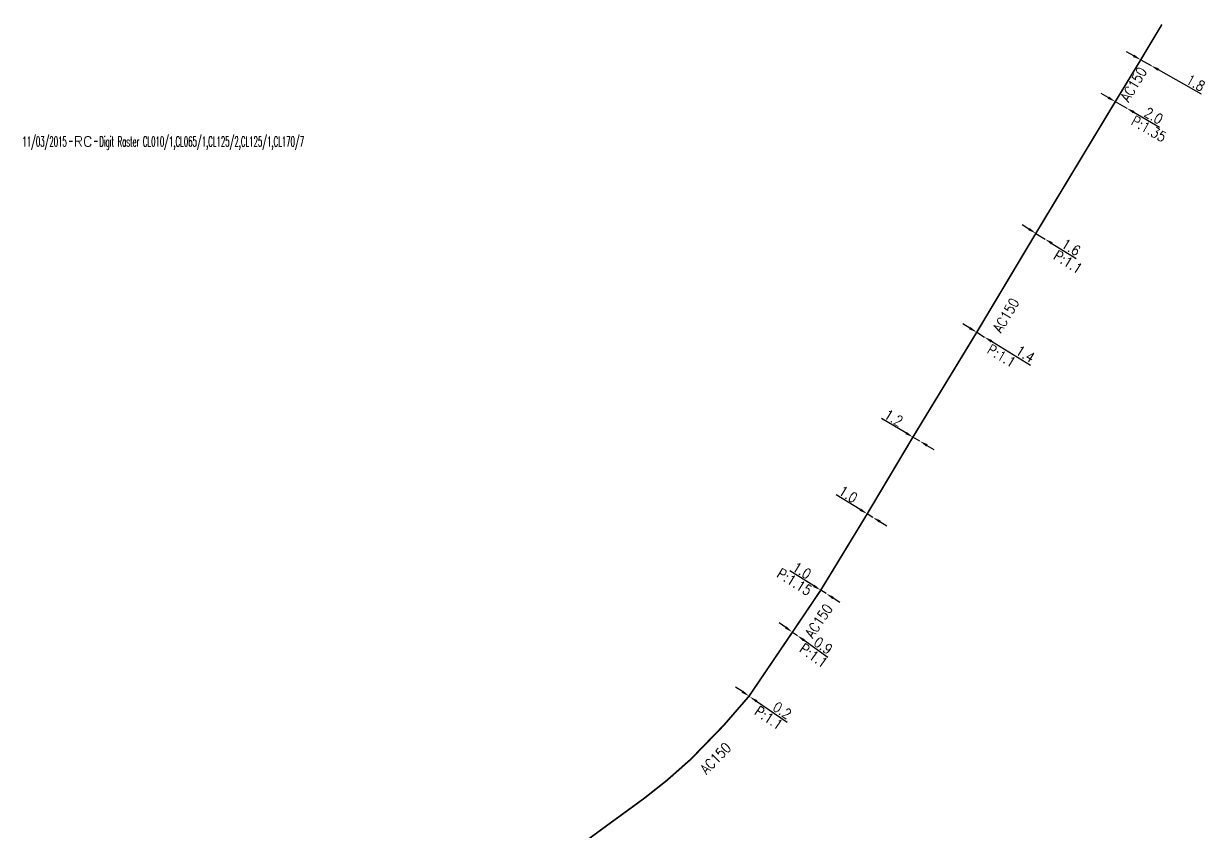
# Model space of a CAD drawing. Header units: millimetres. Extents: x 151000 to 152000, y 126996 to 128009.
# Drawn here: x 151011.6 to 151186.2, y 127881 to 128000.1 of the extents above; entities that cross this region are included whole.
import ezdxf
from ezdxf.enums import TextEntityAlignment as Align

# ---------------------------------------------------------------- set-up
doc = ezdxf.new("R2010")
doc.units = ezdxf.units.MM
doc.header["$PDMODE"] = 34
doc.layers.get('0').update_dxf_attribs({"linetype": 'CONTINUOUS'})
doc.layers.get('Defpoints').update_dxf_attribs({"linetype": 'CONTINUOUS'})
doc.layers.add('G_120', color=4, linetype='CONTINUOUS')
doc.styles.get("Standard").update_dxf_attribs({"font": 'romans.shx', "width": 0.85})
doc.linetypes.add('G_typB_AP', pattern='A,5,-0.3,["o",Standard,S=1.5,R=0,X=0,Y=-0.5],-1.65', length=6.95)
doc.dimstyles.get("Standard").update_dxf_attribs({"dimtxt": 1.5, "dimasz": 1.2, "dimexe": 0.625, "dimexo": 0.625, "dimgap": 0.25, "dimtad": 1, "dimdec": 1, "dimzin": 0, "dimdsep": 46, "dimtxsty": 'Standard', "dimcen": -0.5, "dimadec": 0, "dimazin": 0, "dimtfac": 1, "dimtdec": 1, "dimtmove": 0, "dimatfit": 3, "dimfxl": 1, "dimtolj": 1, "dimtzin": 0, "dimarcsym": 0})

# ---------------------------------------------------------------- blocks, each defined once
blk = doc.blocks.new('*D190')
at = {"layer": 'Defpoints', "color": 0, "linetype": 'Continuous'}
for p in [(151118.59, 127900.97), (151118.72, 127900.88), (151118.72, 127900.88)]:
    blk.add_point(p, dxfattribs=at)
at = {"layer": 'G_120', "color": 0, "linetype": 'Continuous', "lineweight": -2}
for p, q in [((151117.6, 127901.64), (151116.61, 127902.31)), ((151118.59, 127900.97), (151118.72, 127900.88)), ((151119.71, 127900.21), (151124.23, 127897.15))]:
    blk.add_line(p, q, dxfattribs=at)
at = {"layer": 'G_120', "color": 0, "linetype": 'Continuous'}
for points in [[(151117.71, 127901.8), (151117.49, 127901.47), (151118.59, 127900.97)], [(151119.82, 127900.37), (151119.6, 127900.04), (151118.72, 127900.88)]]:
    blk.add_solid(points, dxfattribs=at)
at = {"layer": 'G_120', "color": 0, "linetype": 'Continuous', "insert": (151123.48, 127898.86), "char_height": 1.5, "attachment_point": 5, "rotation": 325.8743}
blk.add_mtext('\\A1;0.2', dxfattribs=at)
blk = doc.blocks.new('*D191')
at = {"layer": 'Defpoints', "color": 0, "linetype": 'Continuous'}
for p in [(151176.36, 127994.8), (151177.89, 127993.94), (151177.89, 127993.94)]:
    blk.add_point(p, dxfattribs=at)
at = {"layer": 'G_120', "color": 0, "linetype": 'Continuous', "lineweight": -2}
for p, q in [((151175.32, 127995.39), (151174.27, 127995.97)), ((151176.06, 127994.25), (151176.06, 127994.25)), ((151176.36, 127994.8), (151177.89, 127993.94)), ((151177.58, 127993.4), (151177.58, 127993.4)), ((151178.93, 127993.35), (151185.27, 127989.79))]:
    blk.add_line(p, q, dxfattribs=at)
at = {"layer": 'G_120', "color": 0, "linetype": 'Continuous'}
for points in [[(151175.41, 127995.56), (151175.22, 127995.21), (151176.36, 127994.8)], [(151179.03, 127993.53), (151178.84, 127993.18), (151177.89, 127993.94)]]:
    blk.add_solid(points, dxfattribs=at)
at = {"layer": 'G_120', "color": 0, "linetype": 'Continuous', "insert": (151184.46, 127991.39), "char_height": 1.5, "attachment_point": 5, "rotation": 330.6654}
blk.add_mtext('\\A1;1.8', dxfattribs=at)
blk = doc.blocks.new('*D192')
at = {"layer": 'Defpoints', "color": 0, "linetype": 'Continuous'}
for p in [(151172.61, 127988.63), (151174.3, 127987.66), (151174.3, 127987.66)]:
    blk.add_point(p, dxfattribs=at)
at = {"layer": 'G_120', "color": 0, "linetype": 'Continuous', "lineweight": -2}
for p, q in [((151171.57, 127989.23), (151170.53, 127989.83)), ((151172.61, 127988.63), (151174.3, 127987.66)), ((151175.34, 127987.06), (151179.13, 127984.89))]:
    blk.add_line(p, q, dxfattribs=at)
at = {"layer": 'G_120', "color": 0, "linetype": 'Continuous'}
for points in [[(151171.67, 127989.4), (151171.47, 127989.06), (151172.61, 127988.63)], [(151175.44, 127987.24), (151175.24, 127986.89), (151174.3, 127987.66)]]:
    blk.add_solid(points, dxfattribs=at)
at = {"layer": 'G_120', "color": 0, "linetype": 'Continuous', "insert": (151178.26, 127986.54), "char_height": 1.5, "attachment_point": 5, "rotation": 330.123}
blk.add_mtext('\\A1;2.0', dxfattribs=at)
blk = doc.blocks.new('*D193')
at = {"layer": 'Defpoints', "color": 0, "linetype": 'Continuous'}
for p in [(151160.89, 127969.21), (151162.25, 127968.36), (151162.25, 127968.36)]:
    blk.add_point(p, dxfattribs=at)
at = {"layer": 'G_120', "color": 0, "linetype": 'Continuous', "lineweight": -2}
for p, q in [((151159.87, 127969.84), (151158.85, 127970.48)), ((151160.89, 127969.21), (151162.25, 127968.36)), ((151163.27, 127967.73), (151166.82, 127965.51))]:
    blk.add_line(p, q, dxfattribs=at)
at = {"layer": 'G_120', "color": 0, "linetype": 'Continuous'}
for points in [[(151159.98, 127970.01), (151159.77, 127969.67), (151160.89, 127969.21)], [(151163.37, 127967.9), (151163.16, 127967.56), (151162.25, 127968.36)]]:
    blk.add_solid(points, dxfattribs=at)
at = {"layer": 'G_120', "color": 0, "linetype": 'Continuous', "insert": (151166.08, 127967.15), "char_height": 1.5, "attachment_point": 5, "rotation": 328.0344}
blk.add_mtext('\\A1;1.6', dxfattribs=at)
blk = doc.blocks.new('*D194')
at = {"layer": 'Defpoints', "color": 0, "linetype": 'Continuous'}
for p in [(151152.17, 127954.62), (151153.32, 127953.91), (151153.32, 127953.91)]:
    blk.add_point(p, dxfattribs=at)
at = {"layer": 'G_120', "color": 0, "linetype": 'Continuous', "lineweight": -2}
for p, q in [((151151.14, 127955.24), (151150.12, 127955.86)), ((151152.49, 127955.15), (151152.49, 127955.15)), ((151152.17, 127954.62), (151153.32, 127953.91)), ((151153.64, 127954.45), (151153.64, 127954.45)), ((151154.34, 127953.29), (151160.12, 127949.77))]:
    blk.add_line(p, q, dxfattribs=at)
at = {"layer": 'G_120', "color": 0, "linetype": 'Continuous'}
for points in [[(151151.24, 127955.41), (151151.04, 127955.07), (151152.17, 127954.62)], [(151154.45, 127953.46), (151154.24, 127953.12), (151153.32, 127953.91)]]:
    blk.add_solid(points, dxfattribs=at)
at = {"layer": 'G_120', "color": 0, "linetype": 'Continuous', "insert": (151159.34, 127951.42), "char_height": 1.5, "attachment_point": 5, "rotation": 328.6476}
blk.add_mtext('\\A1;1.4', dxfattribs=at)
blk = doc.blocks.new('*D195')
at = {"layer": 'Defpoints', "color": 0, "linetype": 'Continuous'}
for p in [(151142.76, 127939.17), (151143.79, 127938.56), (151143.79, 127938.56)]:
    blk.add_point(p, dxfattribs=at)
at = {"layer": 'G_120', "color": 0, "linetype": 'Continuous', "lineweight": -2}
for p, q in [((151141.73, 127939.78), (151138.12, 127941.91)), ((151143.79, 127938.56), (151142.76, 127939.17)), ((151144.83, 127937.95), (151145.86, 127937.33))]:
    blk.add_line(p, q, dxfattribs=at)
at = {"layer": 'G_120', "color": 0, "linetype": 'Continuous'}
for points in [[(151141.83, 127939.95), (151141.63, 127939.6), (151142.76, 127939.17)], [(151144.93, 127938.12), (151144.73, 127937.77), (151143.79, 127938.56)]]:
    blk.add_solid(points, dxfattribs=at)
at = {"layer": 'G_120', "color": 0, "linetype": 'Continuous', "insert": (151139.92, 127942.01), "char_height": 1.5, "attachment_point": 5, "rotation": 329.4221}
blk.add_mtext('\\A1;1.2', dxfattribs=at)
blk = doc.blocks.new('*D196')
at = {"layer": 'Defpoints', "color": 0, "linetype": 'Continuous'}
for p in [(151136.02, 127927.85), (151136.87, 127927.33), (151136.87, 127927.33)]:
    blk.add_point(p, dxfattribs=at)
at = {"layer": 'G_120', "color": 0, "linetype": 'Continuous', "lineweight": -2}
for p, q in [((151134.99, 127928.47), (151131.42, 127930.66)), ((151136.87, 127927.33), (151136.02, 127927.85)), ((151137.9, 127926.7), (151138.92, 127926.08))]:
    blk.add_line(p, q, dxfattribs=at)
at = {"layer": 'G_120', "color": 0, "linetype": 'Continuous'}
for points in [[(151135.1, 127928.64), (151134.89, 127928.3), (151136.02, 127927.85)], [(151138, 127926.87), (151137.79, 127926.53), (151136.87, 127927.33)]]:
    blk.add_solid(points, dxfattribs=at)
at = {"layer": 'G_120', "color": 0, "linetype": 'Continuous', "insert": (151133.21, 127930.73), "char_height": 1.5, "attachment_point": 5, "rotation": 328.5983}
blk.add_mtext('\\A1;1.0', dxfattribs=at)
blk = doc.blocks.new('*D197')
at = {"layer": 'Defpoints', "color": 0, "linetype": 'Continuous'}
for p in [(151129.16, 127916.59), (151129.97, 127916.09), (151129.97, 127916.09)]:
    blk.add_point(p, dxfattribs=at)
at = {"layer": 'G_120', "color": 0, "linetype": 'Continuous', "lineweight": -2}
for p, q in [((151128.14, 127917.23), (151124.59, 127919.44)), ((151129.97, 127916.09), (151129.16, 127916.59)), ((151130.98, 127915.45), (151132, 127914.82))]:
    blk.add_line(p, q, dxfattribs=at)
at = {"layer": 'G_120', "color": 0, "linetype": 'Continuous'}
for points in [[(151128.25, 127917.4), (151128.04, 127917.06), (151129.16, 127916.59)], [(151131.09, 127915.62), (151130.88, 127915.28), (151129.97, 127916.09)]]:
    blk.add_solid(points, dxfattribs=at)
at = {"layer": 'G_120', "color": 0, "linetype": 'Continuous', "insert": (151126.38, 127919.5), "char_height": 1.5, "attachment_point": 5, "rotation": 328.0544}
blk.add_mtext('\\A1;1.0', dxfattribs=at)
blk = doc.blocks.new('*D198')
at = {"layer": 'Defpoints', "color": 0, "linetype": 'Continuous'}
for p in [(151124.99, 127910.41), (151125.72, 127909.89), (151125.72, 127909.89)]:
    blk.add_point(p, dxfattribs=at)
at = {"layer": 'G_120', "color": 0, "linetype": 'Continuous', "lineweight": -2}
for p, q in [((151124.01, 127911.11), (151123.03, 127911.8)), ((151124.63, 127909.9), (151124.63, 127909.9)), ((151124.99, 127910.41), (151125.72, 127909.89)), ((151126.7, 127909.2), (151130.22, 127906.71))]:
    blk.add_line(p, q, dxfattribs=at)
at = {"layer": 'G_120', "color": 0, "linetype": 'Continuous'}
for points in [[(151124.12, 127911.27), (151123.89, 127910.94), (151124.99, 127910.41)], [(151126.82, 127909.36), (151126.59, 127909.04), (151125.72, 127909.89)]]:
    blk.add_solid(points, dxfattribs=at)
at = {"layer": 'G_120', "color": 0, "linetype": 'Continuous', "insert": (151129.53, 127908.42), "char_height": 1.5, "attachment_point": 5, "rotation": 324.6932}
blk.add_mtext('\\A1;0.9', dxfattribs=at)
blk = doc.blocks.new('GIS_MODF')
at = {"color": 0, "linetype": 'Continuous', "flags": 128}
for points in [[(-2.18, -0.01), (-1.68, -0.01)], [(1.52, -0.01), (2.02, -0.01)]]:
    blk.add_lwpolyline(points, dxfattribs=at)
at = {"color": 0, "linetype": 'Continuous', "width": 0.5}
blk.add_attdef('DATE', text='', height=1.5, dxfattribs=at).set_placement((-2.5, -0.8), align=Align.RIGHT)
at = {"color": 0, "linetype": 'Continuous', "width": 1.771291}
blk.add_attdef('USER', text='', height=1.5, dxfattribs=at).set_placement((-1.51, -0.8), (1.28, -0.8), align=Align.FIT)
at = {"color": 0, "linetype": 'Continuous', "width": 0.5}
blk.add_attdef('DESC', (2.29, -0.8), '', height=1.5, dxfattribs=at)

msp = doc.modelspace()

# ---------------------------------------------------------------- linework, layer by layer
at = {"layer": 'G_120', "linetype": 'G_typB_AP', "flags": 128}
msp.add_lwpolyline([(151179.48, 128000, 0.25, 0.25, 0), (151179.33, 127999.75, 0.25, 0.25, 0), (151176.36, 127994.8, 0.25, 0.25, 0), (151172.61, 127988.63, 0.25, 0.25, 0), (151160.89, 127969.21, 0.25, 0.25, 0), (151152.17, 127954.62, 0.25, 0.25, 0), (151142.76, 127939.17, 0.25, 0.25, 0), (151136.02, 127927.85, 0.25, 0.25, 0), (151129.16, 127916.59, 0.25, 0.25, 0), (151124.99, 127910.41, 0.25, 0.25, 0), (151118.59, 127900.97, 0.25, 0.25, 0), (151114.83, 127896.64, 0.25, 0.25, 0), (151114.83, 127896.64, 0.25, 0.25, 0), (151114.83, 127896.64, 0.25, 0.25, 0), (151114.83, 127896.64, 0.25, 0.25, 0), (151110, 127891.67, 0.25, 0.25, 0), (151106.46, 127888.54, 0.25, 0.25, 0), (151103.08, 127885.87, 0.25, 0.25, 0), (151097.07, 127881.49, 0.25, 0.25, 0), (151090.09, 127876.35, 0.25, 0.25, 0), (151084.75, 127872.06, 0.25, 0.25, 0), (151068.89, 127860.02, 0.25, 0.25, 0), (151068.89, 127860.02, 0.25, 0.25, 0), (151065.04, 127856.95, 0.25, 0.25, 0), (151062.22, 127854.77, 0.25, 0.25, 0), (151059.75, 127852.67, 0.25, 0.25, 0), (151059.51, 127851.93, 0.25, 0.25, 0), (151059.28, 127851.2, 0.25, 0.25, 0), (151059.18, 127850.05, 0.25, 0.25, 0), (151059.96, 127842.02, 0.25, 0.25, 0), (151059.96, 127842.02, 0.25, 0.25, 0), (151062.12, 127833.8, 0.25, 0.25, 0), (151063.76, 127826.9, 0.25, 0.25, 0), (151066.4, 127816.62, 0.25, 0.25, 0), (151068.68, 127808.54, 0.25, 0.25, 0), (151068.68, 127808.54, 0.25, 0.25, 0), (151070.31, 127805.75, 0.25, 0.25, 0), (151072.51, 127806.19, 0.25, 0.25, 0), (151076.82, 127807.09, 0.25, 0.25, 0), (151089.59, 127809.51, 0.25, 0.25, 0), (151097.37, 127810.8, 0.25, 0.25, 0), (151100.29, 127811.48, 0.25, 0.25, 0), (151101.27, 127811.71, 0, 0, 0)], format="xyseb", dxfattribs=at)

# ---------------------------------------------------------------- block references
at = {"layer": 'G_120'}
ref = msp.add_blockref('GIS_MODF', (151020.47, 127982.8), dxfattribs=at)
ref.add_attrib('DATE', '11/03/2015', dxfattribs={"layer": '0', "color": 0, "linetype": 'Continuous', "height": 1.5, "width": 0.5}).set_placement((151017.96, 127982), align=Align.RIGHT)
ref.add_attrib('USER', 'RC', dxfattribs={"layer": '0', "color": 0, "linetype": 'Continuous', "height": 1.5, "width": 0.99919}).set_placement((151018.96, 127982), (151021.74, 127982), align=Align.FIT)
ref.add_attrib('DESC', 'Digit Raster CL010/1,CL065/1,CL125/2,CL125/1,CL170/7', (151022.75, 127982), dxfattribs={"layer": '0', "color": 0, "linetype": 'Continuous', "height": 1.5, "width": 0.5})

# ---------------------------------------------------------------- texts
at = {"layer": 'G_120', "linetype": 'Continuous', "width": 0.85}
for rotation, p in [(59.1236, (151174.57, 127988.47)), (59.1236, (151155.74, 127954.42)), (55.9661, (151127.99, 127909.4))]:
    msp.add_text('AC150', height=1.5, rotation=rotation, dxfattribs=at).set_placement(p)
msp.add_text('AC150', height=1.5, rotation=45.7926, dxfattribs=at).set_placement((151113.65, 127891.81), align=Align.MIDDLE)
at = {"layer": 'G_120', "linetype": 'Continuous', "char_height": 1.5, "attachment_point": 7}
for s, insert, rotation in [('\\A1;P:1.35', (151174.79, 127985.34), 330.123), ('\\A1;P:1.1', (151163.37, 127965.52), 328.0344), ('\\A1;P:1.1', (151153.55, 127951.67), 328.6476), ('\\A1;P:1.15', (151122.56, 127918.63), 328.0544), ('P:1.1', (151125.89, 127907.61), 324.6932), ('\\A1;P:1.1', (151119.25, 127898.39), 325.8743)]:
    msp.add_mtext(s, dxfattribs=dict(at, insert=insert, rotation=rotation))

# ---------------------------------------------------------------- dimensions: what is measured, and where the dimension line sits
at = {"layer": 'G_120', "linetype": 'Continuous'}
for base, p1, p2, angle, picture, middle in [((151177.8883, 127993.9406), (151176.3627, 127994.798), (151177.8883, 127993.9407), 150.6654, '*D191', (151183.9715, 127990.5221)), ((151174.3, 127987.66), (151172.61, 127988.63), (151174.3, 127987.66), 150.123, '*D192', (151177.76, 127985.68)), ((151162.25, 127968.36), (151160.89, 127969.21), (151162.25, 127968.36), 148.0344, '*D193', (151165.55, 127966.3)), ((151153.3182, 127953.9138), (151152.1653, 127954.6162), (151153.3182, 127953.9138), 148.6476, '*D194', (151158.8209, 127950.5612)), ((151143.79, 127938.56), (151142.76, 127939.17), (151143.79, 127938.56), 149.4221, '*D195', (151139.41, 127941.15)), ((151136.87, 127927.33), (151136.02, 127927.85), (151136.87, 127927.33), 148.5983, '*D196', (151132.69, 127929.88)), ((151129.9656, 127916.0879), (151129.15948, 127916.59056), (151129.9656, 127916.0879), 148.05438, '*D197', (151125.85467, 127918.65127)), ((151125.72, 127909.89), (151124.99, 127910.41), (151125.72, 127909.89), 144.6932, '*D198', (151128.95, 127907.61)), ((151118.7175, 127900.8816), (151118.5933, 127900.9658), (151118.7175, 127900.8816), 145.8743, '*D190', (151122.9183, 127898.0347))]:
    dim = msp.add_linear_dim(base=base, p1=p1, p2=p2, angle=angle, dimstyle='Standard', dxfattribs=at)
    dim.commit()
    dim.dimension.update_dxf_attribs({"geometry": picture, "text_midpoint": middle, "dimtype": 160})

doc.saveas('drawing.dxf')
